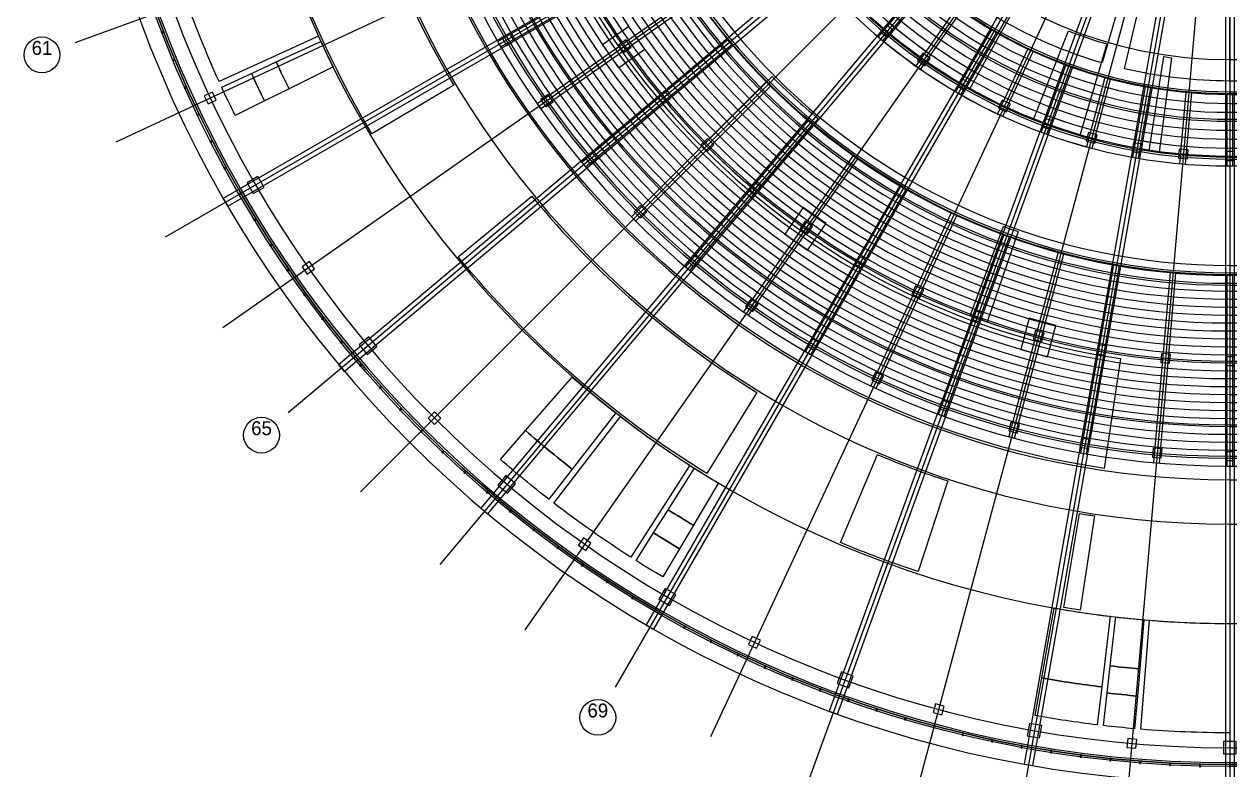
# Model space of a CAD drawing. Extents: x -180904 to 227412, y -304894 to 186390.
# Drawn here: x -173230 to -51864, y -140853 to -65810 of the extents above; entities that cross this region are included whole.
import ezdxf
from ezdxf.enums import TextEntityAlignment as Align

# ---------------------------------------------------------------- set-up
doc = ezdxf.new("R2010")
doc.units = 0
for name, color, linetype in [('02_ROW_LINES', 8, 'CONTINUOUS'), ('02_TIER_EDGES', 8, 'CONTINUOUS'), ('05_LEVELS', 40, 'CONTINUOUS'), ('06_FLOOR_PLATES', 9, 'CONTINUOUS'), ('06_PROGRAM_CLUB_LOUNGE', 9, 'CONTINUOUS'), ('06_PROGRAM_CONCESSIONS', 9, 'CONTINUOUS'), ('06_PROGRAM_FIRST_AID', 9, 'CONTINUOUS'), ('06_PROGRAM_RETAIL', 9, 'CONTINUOUS'), ('06_PROGRAM_TOILETS', 9, 'CONTINUOUS'), ('07_CORES', 6, 'CONTINUOUS'), ('07_VOMITORIES', 6, 'CONTINUOUS'), ('08_COLUMNS', 8, 'CONTINUOUS'), ('08_GRID', 8, 'CONTINUOUS'), ('08_RAKERS', 8, 'CONTINUOUS'), ('09_DECK', 254, 'CONTINUOUS'), ('09_PRIMARY_FRAMES', 254, 'CONTINUOUS'), ('10_BANDS', 252, 'CONTINUOUS'), ('10_MULLIONS', 252, 'CONTINUOUS'), ('10_SKIN', 252, 'CONTINUOUS'), ('11_AIR_HANDLING', 4, 'CONTINUOUS'), ('11_DUCT_ZONES', 4, 'CONTINUOUS'), ('11_RISERS', 4, 'CONTINUOUS'), ('12_RISERS', 30, 'CONTINUOUS'), ('12_ROOMS', 30, 'CONTINUOUS'), ('13_RISERS', 150, 'CONTINUOUS'), ('15_RIBBON_BOARDS', 130, 'CONTINUOUS'), ('16_MEDICAL', 33, 'CONTINUOUS'), ('16_TEAM_LOCKER_ROOMS', 33, 'CONTINUOUS')]:
    doc.layers.add(name, color=color, linetype=linetype)

msp = doc.modelspace()

# ---------------------------------------------------------------- linework, layer by layer
at = {"layer": '02_ROW_LINES'}
for p, q in [((-51864, -72884), (51864, -72884)), ((-51864, -73784), (51864, -73784)), ((-51864, -74684), (51864, -74684)), ((-51864, -75584), (51864, -75584)), ((-51864, -76484), (51864, -76484)), ((-51864, -77384), (51864, -77384)), ((-51864, -78284), (51864, -78284)), ((-51864, -79184), (51864, -79184)), ((-51864, -91084), (51864, -91084)), ((-51864, -91884), (51864, -91884)), ((-51864, -92684), (51864, -92684)), ((-51864, -93484), (51864, -93484)), ((-51864, -94284), (51864, -94284)), ((-51864, -95084), (51864, -95084)), ((-51864, -95884), (51864, -95884)), ((-51864, -96684), (51864, -96684)), ((-51864, -97484), (51864, -97484)), ((-51864, -98284), (51864, -98284)), ((-51864, -99084), (51864, -99084)), ((-51864, -99884), (51864, -99884)), ((-51864, -100684), (51864, -100684)), ((-51864, -101484), (51864, -101484)), ((-51864, -102284), (51864, -102284)), ((-51864, -103084), (51864, -103084)), ((-51864, -103884), (51864, -103884)), ((-51864, -104684), (51864, -104684)), ((-51864, -105484), (51864, -105484)), ((-51864, -106284), (51864, -106284)), ((-51864, -107084), (51864, -107084)), ((-51864, -107884), (51864, -107884)), ((-51864, -108684), (51864, -108684)), ((-51864, -109484), (51864, -109484))]:
    msp.add_line(p, q, dxfattribs=at)
for radius in [84100, 83300, 82500, 81700, 80900, 80100, 79300, 78500, 77700, 76900, 76100, 75300, 74500, 73700, 72900, 72100, 71300, 70500, 69700, 68900, 68100, 67300, 66500, 65700, 53800, 52900, 52000, 51100, 50200, 49300, 48400, 47500]:
    msp.add_arc((-51864, -25384), radius, 180, 270, dxfattribs=at)
at = {"layer": '02_TIER_EDGES'}
for p, q in [((-51864, -80084), (51864, -80084)), ((-51864, -110284), (51864, -110284))]:
    msp.add_line(p, q, dxfattribs=at)
for radius in [84900, 54700]:
    msp.add_arc((-51864, -25384), radius, 180, 270, dxfattribs=at)
at = {"layer": '05_LEVELS'}
for points in [[(118564, -25384), (118564, 25384, 0.414), (51864, 92084), (-51864, 92084, 0.414), (-118564, 25384), (-118564, -25384, 0.414), (-51864, -92084), (51864, -92084, 0.414)], [(104764, -25384), (104764, 25384, 0.414), (51864, 78284), (-51864, 78284, 0.414), (-104764, 25384), (-104764, -25384, 0.414), (-51864, -78284), (51864, -78284, 0.414)], [(101864, -25384), (101864, 25384, 0.414), (51864, 75384), (-51864, 75384, 0.414), (-101864, 25384), (-101864, -25384, 0.414), (-51864, -75384), (51864, -75384, 0.414)]]:
    msp.add_lwpolyline(points, format="xyb", close=True, dxfattribs=at)
at = {"layer": '06_FLOOR_PLATES'}
for points in [[(152604, -25384), (152604, 25384, 0.414), (51864, 126124), (-51864, 126124, 0.414), (-152604, 25384), (-152604, -25384, 0.414), (-51864, -126124), (51864, -126124, 0.414)], [(138136.051, -25384), (138136.051, 25384, 0.414), (51864, 111656.051), (-51864, 111656.051, 0.414), (-138136.051, 25384), (-138136.051, -25384, 0.414), (-51864, -111656.051), (51864, -111656.051, 0.414)], [(132604, -25384), (132604, 25384, 0.414), (51864, 106124), (-51864, 106124, 0.414), (-132604, 25384), (-132604, -25384, 0.414), (-51864, -106124), (51864, -106124, 0.414)], [(106564, -25384), (106564, 25384, 0.414), (51864, 80084), (-51864, 80084, 0.414), (-106564, 25384), (-106564, -25384, 0.414), (-51864, -80084), (51864, -80084, 0.414)], [(105864, -25384), (105864, 25384, 0.414), (51864, 79384), (-51864, 79384, 0.414), (-105864, 25384), (-105864, -25384, 0.414), (-51864, -79384), (51864, -79384, 0.414)]]:
    msp.add_lwpolyline(points, format="xyb", close=True, dxfattribs=at)
at = {"layer": '06_PROGRAM_CLUB_LOUNGE'}
msp.add_lwpolyline([(-125949.606, -36399.125, 0.33), (-62879.125, -99469.606), (-64522.136, -110520.182, -0.33), (-137000.182, -38042.136)], format="xyb", close=True, dxfattribs=at)
at = {"layer": '06_PROGRAM_CONCESSIONS'}
for points in [[(-85828.297, -53669.448, 0.092), (-73407.692, -63978.162), (-78086.865, -72360.604, -0.092), (-93205.157, -59812.893)], [(-97939.577, -71090.14, 0.024), (-93316.238, -75321.18), (-99447.848, -82707.882, -0.024), (-104755.071, -77850.986)], [(-122114.48, -83133.057, 0.083), (-99472.78, -102866.176), (-104498.559, -111045.513, -0.083), (-129530.41, -89229.285)]]:
    msp.add_lwpolyline(points, format="xyb", close=True, dxfattribs=at)
at = {"layer": '06_PROGRAM_FIRST_AID'}
for points in [[(-58527.99, -69078.751, 0.005), (-57724.571, -69193.744), (-58997.456, -78708.983, -0.005), (-59975.372, -78569.013)], [(-66986.711, -115057.782, 0.004), (-65497.092, -115296.304), (-66936.258, -124787.816, -0.004), (-68583.126, -124524.115)]]:
    msp.add_lwpolyline(points, format="xyb", close=True, dxfattribs=at)
at = {"layer": '06_PROGRAM_RETAIL'}
for points in [[(-68100.195, -66493.926, 0.023), (-64262.731, -67809.364), (-66955.668, -77023.922, -0.023), (-71626.608, -75422.778)], [(-74634.57, -86158.264, 0.006), (-73160.32, -86690.417), (-76310.469, -95758.854, -0.006), (-78002.79, -95147.985)], [(-87319.173, -109127.742, 0.021), (-80259.082, -111777.304), (-83256.583, -120897.336, -0.021), (-91061.967, -117968.075)]]:
    msp.add_lwpolyline(points, format="xyb", close=True, dxfattribs=at)
at = {"layer": '06_PROGRAM_TOILETS'}
msp.add_lwpolyline([(-141776.304, -39017.092, 0.097), (-129977.93, -71948.982), (-138223.957, -76864.573, -0.097), (-151267.816, -40456.258)], format="xyb", close=True, dxfattribs=at)
at = {"layer": '07_CORES'}
for points in [[(-146786.743, -59121.523, 0.021), (-143591.724, -67032.195), (-153607.656, -71579.844, -0.021), (-157151.545, -62805.39)], [(-113216.658, -105286.434, 0.021), (-106235.893, -110191.104), (-112172.868, -119451.359, -0.021), (-119915.876, -114011.139)], [(-59949.555, -125798.996, 0.02), (-51864, -126124), (-51864, -137124, -0.02), (-60832.432, -136763.508)]]:
    msp.add_lwpolyline(points, format="xyb", close=True, dxfattribs=at)
at = {"layer": '07_VOMITORIES'}
for points in [[(-112362.712, -66036.57), (-115024.956, -67900.693), (-113418.942, -70194.319), (-110756.698, -68330.196)], [(-94810.196, -84276.698), (-96674.319, -86938.942), (-94380.693, -88544.956), (-92516.57, -85882.712)], [(-72077.734, -95413.498), (-72918.896, -98552.757), (-70214.304, -99277.45), (-69373.142, -96138.191)]]:
    msp.add_lwpolyline(points, close=True, dxfattribs=at)
at = {"layer": '08_COLUMNS'}
for points in [[(-124358.82, -66719.289), (-125138.243, -67169.289), (-124688.243, -67948.711), (-123908.82, -67498.711)], [(-86437.16, -65886.612), (-87015.669, -66576.052), (-86326.229, -67154.561), (-85747.72, -66465.121)], [(-112649.254, -67396.944), (-113386.491, -67913.163), (-112870.272, -68650.4), (-112133.035, -68134.181)], [(-82775.564, -68745.737), (-83291.782, -69482.974), (-82554.546, -69999.193), (-82038.327, -69261.956)], [(-78878.711, -71274.853), (-79328.711, -72054.276), (-78549.289, -72504.276), (-78099.289, -71724.853)], [(-154276.634, -72643.275), (-155092.311, -73023.632), (-154711.954, -73839.309), (-153896.277, -73458.952)], [(-108756.278, -72534.856), (-109445.718, -73113.365), (-108867.209, -73802.805), (-108177.769, -73224.296)], [(-120480.347, -72880.335), (-121217.584, -73396.554), (-120701.366, -74133.791), (-119964.129, -73617.572)], [(-74776.261, -73454.711), (-75156.617, -74270.388), (-74340.94, -74650.745), (-73960.584, -73835.068)], [(-70499.434, -75268.723), (-70807.252, -76114.446), (-69961.529, -76422.264), (-69653.711, -75576.541)], [(-104430.318, -77313.922), (-105066.714, -77950.318), (-104430.318, -78586.714), (-103793.922, -77950.318)], [(-66080.781, -76703.082), (-66313.718, -77572.415), (-65444.385, -77805.352), (-65211.448, -76936.019)], [(-116079.663, -78679.906), (-116769.103, -79258.415), (-116190.594, -79947.855), (-115501.154, -79369.346)], [(-61553.929, -77746.871), (-61710.212, -78633.198), (-60823.885, -78789.482), (-60667.602, -77903.155)], [(-56953.331, -78392.148), (-57031.771, -79288.723), (-56135.196, -79367.163), (-56056.756, -78470.588)], [(-52314, -78634), (-52314, -79534), (-51414, -79534), (-51414, -78634)], [(-149702.121, -81143.404), (-150793.313, -81773.404), (-150163.313, -82864.596), (-149072.121, -82234.596)], [(-99704.296, -81697.769), (-100282.805, -82387.209), (-99593.365, -82965.718), (-99014.856, -82276.278)], [(-111190.259, -84073.863), (-111826.655, -84710.259), (-111190.259, -85346.655), (-110553.863, -84710.259)], [(-94614.181, -85653.035), (-95130.4, -86390.272), (-94393.163, -86906.491), (-93876.944, -86169.254)], [(-144514.268, -89709.068), (-145251.505, -90225.287), (-144735.287, -90962.523), (-143998.05, -90446.305)], [(-105849.346, -89021.154), (-106427.855, -89710.594), (-105738.415, -90289.103), (-105159.906, -89599.663)], [(-89198.711, -89149.617), (-89648.711, -89929.04), (-88869.289, -90379.04), (-88419.289, -89599.617)], [(-83499.102, -92160.904), (-83879.458, -92976.581), (-83063.781, -93356.938), (-82683.425, -92541.261)], [(-100097.572, -93484.129), (-100613.791, -94221.366), (-99876.554, -94737.584), (-99360.335, -94000.347)], [(-77558.73, -94663.979), (-77866.548, -95509.702), (-77020.825, -95817.52), (-76713.007, -94971.797)], [(-71422.806, -96639.791), (-71655.743, -97509.124), (-70786.41, -97742.061), (-70553.473, -96872.728)], [(-138533.221, -97285.705), (-139498.437, -98095.617), (-138688.525, -99060.833), (-137723.309, -98250.921)], [(-93978.711, -97428.82), (-94428.711, -98208.243), (-93649.289, -98658.243), (-93199.289, -97878.82)], [(-65138.027, -98073.303), (-65294.311, -98959.63), (-64407.984, -99115.914), (-64251.7, -98229.587)], [(-58752.225, -98953.606), (-58830.666, -99850.181), (-57934.09, -99928.622), (-57855.65, -99032.046)], [(-52314, -99274), (-52314, -100174), (-51414, -100174), (-51414, -99274)], [(-87539.332, -100825.207), (-87919.689, -101640.884), (-87104.012, -102021.24), (-86723.655, -101205.563)], [(-80828.443, -103647.44), (-81136.261, -104493.163), (-80290.537, -104800.982), (-79982.719, -103955.258)], [(-131936.772, -104820.376), (-132573.168, -105456.772), (-131936.772, -106093.168), (-131300.376, -105456.772)], [(-73897.116, -105874.042), (-74130.053, -106743.375), (-73260.72, -106976.312), (-73027.783, -106106.979)], [(-66798.104, -107488.065), (-66954.387, -108374.392), (-66068.06, -108530.676), (-65911.777, -107644.349)], [(-59585.434, -108477.227), (-59663.875, -109373.803), (-58767.299, -109452.243), (-58688.859, -108555.668)], [(-52314, -108834), (-52314, -109734), (-51414, -109734), (-51414, -108834)], [(-124730.921, -111243.309), (-125540.833, -112208.525), (-124575.617, -113018.437), (-123765.705, -112053.221)], [(-116926.305, -117518.05), (-117442.523, -118255.287), (-116705.287, -118771.505), (-116189.068, -118034.268)], [(-108714.596, -122592.121), (-109344.596, -123683.313), (-108253.404, -124313.313), (-107623.404, -123222.121)], [(-99938.952, -127416.277), (-100319.309, -128231.954), (-99503.632, -128612.311), (-99123.275, -127796.634)], [(-90970.895, -130987.313), (-91401.84, -132171.326), (-90217.827, -132602.271), (-89786.882, -131418.259)], [(-81490.867, -134214.305), (-81723.804, -135083.639), (-80854.471, -135316.576), (-80621.533, -134447.243)], [(-72038.95, -136173.803), (-72257.747, -137414.66), (-71016.889, -137633.457), (-70798.092, -136392.599)], [(-62142.584, -137705.58), (-62221.024, -138602.155), (-61324.449, -138680.595), (-61246.009, -137784.02)], [(-52494, -137994), (-52494, -139254), (-51234, -139254), (-51234, -137994)]]:
    msp.add_lwpolyline(points, close=True, dxfattribs=at)
at = {"layer": '08_GRID'}
for p, q in [((-82873.856, -36670.665), (-168141.565, -67705.573)), ((-81772.157, -39330.403), (-164010.526, -77678.784)), ((-80442.838, -41884), (-159025.983, -87254)), ((-78896.017, -44312.022), (-153225.874, -96358.348)), ((-77143.467, -46595.991), (-146654.339, -104922.539)), ((-75198.524, -48718.524), (-139361.393, -112881.393)), ((-73075.991, -50663.467), (-131402.539, -120174.339)), ((-70792.022, -52416.017), (-122838.348, -126745.874)), ((-68364, -53962.838), (-113734, -132545.983)), ((-65810.403, -55292.157), (-104158.784, -137530.526)), ((-63150.665, -56393.856), (-94185.573, -141661.565)), ((-60405.028, -57259.552), (-83890.269, -144907.662)), ((-57594.39, -57882.656), (-73351.226, -147244.111)), ((-54740.14, -58258.425), (-62648.652, -148653.132)), ((-51864, -58384), (-51864, -149124))]:
    msp.add_line(p, q, dxfattribs=at)
for points in [[(165104, -25384), (165104, 25384, 0.414), (51864, 138624), (-51864, 138624, 0.414), (-165104, 25384), (-165104, -25384, 0.414), (-51864, -138624), (51864, -138624, 0.414)], [(135764, -25384), (135764, 25384, 0.414), (51864, 109284), (-51864, 109284, 0.414), (-135764, 25384), (-135764, -25384, 0.414), (-51864, -109284), (51864, -109284, 0.414)], [(126204, -25384), (126204, 25384, 0.414), (51864, 99724), (-51864, 99724, 0.414), (-126204, 25384), (-126204, -25384, 0.414), (-51864, -99724), (51864, -99724, 0.414)], [(105564, -25384), (105564, 25384, 0.414), (51864, 79084), (-51864, 79084, 0.414), (-105564, 25384), (-105564, -25384, 0.414), (-51864, -79084), (51864, -79084, 0.414)]]:
    msp.add_lwpolyline(points, format="xyb", close=True, dxfattribs=at)
for centre in [(-171430.489, -68902.643), (-149335.495, -107172.295), (-115484, -135577.072)]:
    msp.add_circle(centre, 1800, dxfattribs=at)
at = {"layer": '08_RAKERS'}
for points in [[(-108911.869, -57974.192), (-125539.557, -67574.192), (-125239.557, -68093.808), (-108611.869, -58493.808)], [(-82626.225, -61578.275), (-87254.296, -67093.795), (-86794.669, -67479.467), (-82166.598, -61963.947)], [(-105854.362, -62822.226), (-121582.081, -73834.894), (-121237.936, -74326.385), (-105510.216, -63313.717)], [(-79354.626, -64121.649), (-83484.377, -70019.544), (-82992.885, -70363.69), (-78863.135, -64465.795)], [(-75873.808, -66370.207), (-79473.808, -72605.59), (-78954.192, -72905.59), (-75354.192, -66670.207)], [(-102385.956, -67385.333), (-117094.01, -79726.855), (-116708.337, -80186.481), (-102000.284, -67844.959)], [(-72210.26, -68306.834), (-75253.111, -74832.25), (-74709.327, -75085.821), (-71666.475, -68560.405)], [(-68391.865, -69916.793), (-70854.41, -76682.58), (-70290.594, -76887.792), (-67828.049, -70122.006)], [(-64447.682, -71187.831), (-66311.18, -78142.497), (-65731.624, -78297.788), (-63868.127, -71343.122)], [(-98533.048, -71628.783), (-112109.498, -85205.234), (-111685.234, -85629.498), (-98108.783, -72053.048)], [(-60407.731, -72110.274), (-61657.998, -79200.89), (-61067.113, -79305.079), (-59816.846, -72214.463)], [(-56302.756, -72677.101), (-56930.278, -79849.703), (-56332.561, -79901.997), (-55705.039, -72729.395)], [(-52164, -72884), (-52164, -80084), (-51564, -80084), (-51564, -72884)], [(-94324.959, -75520.284), (-106666.481, -90228.337), (-106206.855, -90614.01), (-93865.333, -75905.956)], [(-89793.717, -79030.216), (-100806.385, -94757.936), (-100314.894, -95102.081), (-89302.226, -79374.362)], [(-84973.808, -82131.869), (-94573.808, -98759.557), (-94054.192, -99059.557), (-84454.192, -82431.869)], [(-79901.912, -84801.636), (-88016.183, -102202.746), (-87472.398, -102456.317), (-79358.127, -85055.207)], [(-74616.631, -87019.199), (-81183.418, -105061.297), (-80619.602, -105266.51), (-74052.816, -87224.411)], [(-69158.189, -88767.681), (-74127.515, -107313.457), (-73547.959, -107468.748), (-68578.634, -88922.973)], [(-63568.128, -90033.775), (-66902.173, -108942.084), (-66311.288, -109046.273), (-62977.243, -90137.964)], [(-57888.991, -90807.845), (-59562.381, -109934.783), (-58964.664, -109987.077), (-57291.274, -90860.138)], [(-52164, -91084), (-52164, -110284), (-51564, -110284), (-51564, -91084)]]:
    msp.add_lwpolyline(points, close=True, dxfattribs=at)
at = {"layer": '09_DECK'}
msp.add_lwpolyline([(168604, -25384), (168604, 25384, 0.414), (51864, 142124), (-51864, 142124, 0.414), (-168604, 25384), (-168604, -25384, 0.414), (-51864, -142124), (51864, -142124, 0.414)], format="xyb", close=True, dxfattribs=at)
at = {"layer": '09_PRIMARY_FRAMES'}
for points in [[(-62481.305, -30994.289), (-153188.806, -83364.289), (-152738.806, -84143.711), (-62031.305, -31773.711)], [(-61345.788, -32752.731), (-141581.283, -100078.306), (-141002.774, -100767.746), (-60767.279, -33442.171)], [(-59922.171, -34287.279), (-127247.746, -114522.774), (-126558.306, -115101.283), (-59232.731, -34865.788)], [(-58253.711, -35551.305), (-110623.711, -126258.806), (-109844.289, -126708.806), (-57474.289, -36001.305)], [(-56391.103, -36506.402), (-92214.293, -134929.807), (-91368.57, -135237.626), (-55545.38, -36814.221)], [(-54390.942, -37123.551), (-72578.852, -140272.315), (-71692.525, -140428.599), (-53504.615, -37279.835)], [(-52314, -37384), (-52314, -142124), (-51414, -142124), (-51414, -37384)]]:
    msp.add_lwpolyline(points, close=True, dxfattribs=at)
at = {"layer": '10_BANDS'}
msp.add_lwpolyline([(-166804, -25384, 0.414), (-51864, -140324), (-51864, -140524, -0.414), (-167004, -25384)], format="xyb", close=True, dxfattribs=at)
msp.add_lwpolyline([(-166804, -25384, 0.414), (-51864, -140324), (-51864, -140524, -0.414), (-167004, -25384)], format="xyb", close=True, dxfattribs=at)
msp.add_lwpolyline([(-166804, -25384, 0.414), (-51864, -140324), (-51864, -140524, -0.414), (-167004, -25384)], format="xyb", close=True, dxfattribs=at)
msp.add_lwpolyline([(-166804, -25384, 0.414), (-51864, -140324), (-51864, -140524, -0.414), (-167004, -25384)], format="xyb", close=True, dxfattribs=at)
msp.add_lwpolyline([(-51864, -140324), (51864, -140324), (51864, -140524), (-51864, -140524)], close=True, dxfattribs=at)
msp.add_lwpolyline([(-51864, -140324), (51864, -140324), (51864, -140524), (-51864, -140524)], close=True, dxfattribs=at)
msp.add_lwpolyline([(-51864, -140324), (51864, -140324), (51864, -140524), (-51864, -140524)], close=True, dxfattribs=at)
msp.add_lwpolyline([(-51864, -140324), (51864, -140324), (51864, -140524), (-51864, -140524)], close=True, dxfattribs=at)
at = {"layer": '10_MULLIONS'}
for points in [[(-159187.653, -66528.133), (-159421.048, -66617.725), (-159385.211, -66711.083), (-159151.816, -66621.491)], [(-158073.848, -69323.44), (-158304.818, -69419.111), (-158266.549, -69511.499), (-158035.579, -69415.828)], [(-156887.252, -72088.632), (-157115.638, -72190.317), (-157074.964, -72281.671), (-156846.578, -72179.987)], [(-155628.678, -74821.816), (-155854.324, -74929.444), (-155811.273, -75019.703), (-155585.627, -74912.075)], [(-154298.989, -77521.118), (-154521.741, -77634.615), (-154476.342, -77723.716), (-154253.59, -77610.218)], [(-152899.097, -80184.687), (-153118.801, -80303.977), (-153071.085, -80391.858), (-152851.381, -80272.569)], [(-151429.96, -82810.699), (-151646.466, -82935.699), (-151596.466, -83022.301), (-151379.96, -82897.301)], [(-149892.585, -85397.353), (-150105.745, -85527.978), (-150053.496, -85613.242), (-149840.336, -85482.617)], [(-148288.027, -87942.877), (-148497.695, -88079.037), (-148443.231, -88162.904), (-148233.563, -88026.744)], [(-146617.384, -90445.527), (-146823.416, -90587.128), (-146766.775, -90669.541), (-146560.744, -90527.939)], [(-144881.803, -92903.586), (-145084.057, -93050.532), (-145025.278, -93131.434), (-144823.024, -92984.488)], [(-143082.471, -95315.371), (-143280.809, -95467.561), (-143219.933, -95546.897), (-143021.595, -95394.706)], [(-141220.623, -97679.228), (-141414.909, -97836.559), (-141351.977, -97914.273), (-141157.691, -97756.943)], [(-139297.534, -99993.538), (-139487.636, -100155.9), (-139422.691, -100231.941), (-139232.589, -100069.579)], [(-137314.523, -102256.715), (-137500.309, -102423.997), (-137433.396, -102498.312), (-137247.61, -102331.029)], [(-135272.948, -104467.206), (-135454.292, -104639.295), (-135385.456, -104711.832), (-135204.112, -104539.744)], [(-133174.209, -106623.498), (-133350.985, -106800.275), (-133280.275, -106870.985), (-133103.498, -106694.209)], [(-131019.744, -108724.112), (-131191.832, -108905.456), (-131119.295, -108974.292), (-130947.206, -108792.948)], [(-128811.029, -110767.61), (-128978.312, -110953.396), (-128903.997, -111020.309), (-128736.715, -110834.523)], [(-126549.579, -112752.589), (-126711.941, -112942.691), (-126635.9, -113007.636), (-126473.538, -112817.534)], [(-124236.943, -114677.691), (-124394.273, -114871.977), (-124316.559, -114934.909), (-124159.228, -114740.623)], [(-121874.706, -116541.595), (-122026.897, -116739.933), (-121947.561, -116800.809), (-121795.371, -116602.471)], [(-119464.488, -118343.024), (-119611.434, -118545.278), (-119530.532, -118604.057), (-119383.586, -118401.803)], [(-117007.939, -120080.744), (-117149.541, -120286.775), (-117067.128, -120343.416), (-116925.527, -120137.384)], [(-114506.744, -121753.563), (-114642.904, -121963.231), (-114559.037, -122017.695), (-114422.877, -121808.027)], [(-111962.617, -123360.336), (-112093.242, -123573.496), (-112007.978, -123625.745), (-111877.353, -123412.585)], [(-109377.301, -124899.96), (-109502.301, -125116.466), (-109415.699, -125166.466), (-109290.699, -124949.96)], [(-106752.569, -126371.381), (-106871.858, -126591.085), (-106783.977, -126638.801), (-106664.687, -126419.097)], [(-104090.218, -127773.59), (-104203.716, -127996.342), (-104114.615, -128041.741), (-104001.118, -127818.989)], [(-101392.075, -129105.627), (-101499.703, -129331.273), (-101409.444, -129374.324), (-101301.816, -129148.678)], [(-98659.987, -130366.578), (-98761.671, -130594.964), (-98670.317, -130635.638), (-98568.632, -130407.252)], [(-95895.828, -131555.579), (-95991.499, -131786.549), (-95899.111, -131824.818), (-95803.44, -131593.848)], [(-93101.491, -132671.816), (-93191.083, -132905.211), (-93097.725, -132941.048), (-93008.133, -132707.653)], [(-90278.892, -133714.523), (-90362.344, -133950.183), (-90268.08, -133983.564), (-90184.628, -133747.903)], [(-87429.966, -134682.985), (-87507.22, -134920.749), (-87412.115, -134951.651), (-87334.861, -134713.887)], [(-84556.665, -135576.54), (-84627.669, -135816.244), (-84531.787, -135844.646), (-84460.783, -135604.941)], [(-81660.957, -136394.574), (-81725.662, -136636.055), (-81629.07, -136661.937), (-81564.365, -136420.455)], [(-78744.829, -137136.526), (-78803.19, -137379.619), (-78705.953, -137402.963), (-78647.592, -137159.871)], [(-75810.277, -137801.89), (-75862.255, -138046.427), (-75764.44, -138067.218), (-75712.462, -137822.681)], [(-72859.314, -138390.207), (-72904.873, -138636.021), (-72806.547, -138654.245), (-72760.989, -138408.431)], [(-69893.962, -138901.076), (-69933.07, -139147.998), (-69834.302, -139163.642), (-69795.193, -138916.72)], [(-66916.253, -139334.146), (-66948.884, -139582.007), (-66849.74, -139595.06), (-66817.108, -139347.199)], [(-63928.228, -139689.12), (-63954.36, -139937.751), (-63854.908, -139948.204), (-63828.775, -139699.573)], [(-60931.934, -139965.755), (-60951.549, -140214.985), (-60851.857, -140222.831), (-60832.243, -139973.601)], [(-57929.426, -140163.862), (-57942.51, -140413.519), (-57842.647, -140418.753), (-57829.563, -140169.096)], [(-54922.761, -140283.304), (-54929.306, -140533.218), (-54829.34, -140535.836), (-54822.796, -140285.922)], [(-51914, -140324), (-51914, -140574), (-51814, -140574), (-51814, -140324)]]:
    msp.add_lwpolyline(points, close=True, dxfattribs=at)
at = {"layer": '10_SKIN'}
msp.add_lwpolyline([(-166604, -25384, 0.414), (-51864, -140124), (-51864, -140324, -0.414), (-166804, -25384)], format="xyb", close=True, dxfattribs=at)
for points in [[(-51864, -140124), (-6000, -140124), (-6000, -140324), (-51864, -140324)], [(-51864, -140124), (51864, -140124), (51864, -140324), (-51864, -140324)]]:
    msp.add_lwpolyline(points, close=True, dxfattribs=at)
at = {"layer": '11_AIR_HANDLING'}
for points in [[(-118058.932, -101323.308, 0.014), (-113666.934, -104938.667), (-118053.384, -110585.042, -0.014), (-122757.104, -106713.084)], [(-118058.932, -101323.308, 0.014), (-113666.934, -104938.667), (-118053.384, -110585.042, -0.014), (-122757.104, -106713.084)], [(-118058.932, -101323.308, 0.014), (-113666.934, -104938.667), (-118053.384, -110585.042, -0.014), (-122757.104, -106713.084)], [(-118058.932, -101323.308, 0.014), (-113666.934, -104938.667), (-118053.384, -110585.042, -0.014), (-122757.104, -106713.084)], [(-118058.932, -101323.308, 0.014), (-113666.934, -104938.667), (-118053.384, -110585.042, -0.014), (-122757.104, -106713.084)], [(-69538.261, -124561.458, 0.014), (-63911.923, -125400.974), (-64767.021, -132499.658, -0.014), (-70792.688, -131600.557)], [(-69538.261, -124561.458, 0.014), (-63911.923, -125400.974), (-64767.021, -132499.658, -0.014), (-70792.688, -131600.557)], [(-69538.261, -124561.458, 0.014), (-63911.923, -125400.974), (-64767.021, -132499.658, -0.014), (-70792.688, -131600.557)], [(-69538.261, -124561.458, 0.014), (-63911.923, -125400.974), (-64767.021, -132499.658, -0.014), (-70792.688, -131600.557)], [(-69538.261, -124561.458, 0.014), (-63911.923, -125400.974), (-64767.021, -132499.658, -0.014), (-70792.688, -131600.557)]]:
    msp.add_lwpolyline(points, format="xyb", close=True, dxfattribs=at)
at = {"layer": '11_DUCT_ZONES'}
for points in [[(142604, -25384), (142604, 25384, 0.414), (51864, 116124), (-51864, 116124, 0.414), (-142604, 25384), (-142604, -25384, 0.414), (-51864, -116124), (51864, -116124, 0.414)], [(132604, -25384), (132604, 25384, 0.414), (51864, 106124), (-51864, 106124, 0.414), (-132604, 25384), (-132604, -25384, 0.414), (-51864, -106124), (51864, -106124, 0.414)], [(116564, -25384), (116564, 25384, 0.414), (51864, 90084), (-51864, 90084, 0.414), (-116564, 25384), (-116564, -25384, 0.414), (-51864, -90084), (51864, -90084, 0.414)], [(106564, -25384), (106564, 25384, 0.414), (51864, 80084), (-51864, 80084, 0.414), (-106564, 25384), (-106564, -25384, 0.414), (-51864, -80084), (51864, -80084, 0.414)], [(95864, -25384), (95864, 25384, 0.414), (51864, 69384), (-51864, 69384, 0.414), (-95864, 25384), (-95864, -25384, 0.414), (-51864, -69384), (51864, -69384, 0.414)]]:
    msp.add_lwpolyline(points, format="xyb", close=True, dxfattribs=at)
at = {"layer": '11_RISERS'}
for points in [[(-143355.051, -67549.569, 0.007), (-142128.066, -70115.936), (-146563.316, -72313.901, -0.007), (-147850.591, -69621.433)], [(-105756.073, -110496.82, 0.007), (-103331.496, -111984.488), (-105860.423, -116239.723, -0.007), (-108404.135, -114678.957)], [(-63346.879, -125467.421, 0.007), (-60516.525, -125751.731), (-60941.679, -130683.439, -0.007), (-63911.106, -130385.159)]]:
    msp.add_lwpolyline(points, format="xyb", close=True, dxfattribs=at)
at = {"layer": '12_RISERS'}
for points in [[(-147850.591, -69621.433, 0.007), (-146563.316, -72313.901), (-149027.344, -73534.994, -0.007), (-150348.113, -70772.468)], [(-108404.135, -114678.957, 0.007), (-105860.423, -116239.723), (-107265.382, -118603.743, -0.007), (-109875.28, -117002.366)], [(-63911.106, -130385.159, 0.007), (-60941.679, -130683.439), (-61177.876, -133423.277, -0.007), (-64224.565, -133117.235)]]:
    msp.add_lwpolyline(points, format="xyb", close=True, dxfattribs=at)
at = {"layer": '12_ROOMS'}
for points in [[(-122757.104, -106713.084, 0.014), (-118053.384, -110585.042), (-120415.318, -113625.398, -0.014), (-125286.888, -109615.271)], [(-122757.104, -106713.084, 0.014), (-118053.384, -110585.042), (-120415.318, -113625.398, -0.014), (-125286.888, -109615.271)], [(-122757.104, -106713.084, 0.014), (-118053.384, -110585.042), (-120415.318, -113625.398, -0.014), (-125286.888, -109615.271)], [(-122757.104, -106713.084, 0.014), (-118053.384, -110585.042), (-120415.318, -113625.398, -0.014), (-125286.888, -109615.271)], [(-122757.104, -106713.084, 0.014), (-118053.384, -110585.042), (-120415.318, -113625.398, -0.014), (-125286.888, -109615.271)], [(-70792.688, -131600.557, 0.014), (-64767.021, -132499.658), (-65227.459, -136322.026, -0.014), (-71468.148, -135390.841)], [(-70792.688, -131600.557, 0.014), (-64767.021, -132499.658), (-65227.459, -136322.026, -0.014), (-71468.148, -135390.841)], [(-70792.688, -131600.557, 0.014), (-64767.021, -132499.658), (-65227.459, -136322.026, -0.014), (-71468.148, -135390.841)], [(-70792.688, -131600.557, 0.014), (-64767.021, -132499.658), (-65227.459, -136322.026, -0.014), (-71468.148, -135390.841)], [(-70792.688, -131600.557, 0.014), (-64767.021, -132499.658), (-65227.459, -136322.026, -0.014), (-71468.148, -135390.841)]]:
    msp.add_lwpolyline(points, format="xyb", close=True, dxfattribs=at)
at = {"layer": '13_RISERS'}
for points in [[(-150348.113, -70772.468, 0.007), (-149027.344, -73534.994), (-151984.178, -75000.304, -0.007), (-153345.14, -72153.711)], [(-109875.28, -117002.366, 0.007), (-107265.382, -118603.743), (-108951.333, -121440.567, -0.007), (-111640.655, -119790.457)], [(-64224.565, -133117.235, 0.007), (-61177.876, -133423.277), (-61461.312, -136711.082, -0.007), (-64600.717, -136395.728)]]:
    msp.add_lwpolyline(points, format="xyb", close=True, dxfattribs=at)
at = {"layer": '15_RIBBON_BOARDS'}
for points in [[(-117314, -25384, 0.414), (-51864, -90834), (-51864, -91034, -0.414), (-117514, -25384)], [(-99114, -25384, 0.414), (-51864, -72634), (-51864, -72834, -0.414), (-99314, -25384)]]:
    msp.add_lwpolyline(points, format="xyb", close=True, dxfattribs=at)
for points in [[(-51864, -72634), (51864, -72634), (51864, -72834), (-51864, -72834)], [(-51864, -90834), (51864, -90834), (51864, -91034), (-51864, -91034)]]:
    msp.add_lwpolyline(points, close=True, dxfattribs=at)
at = {"layer": '16_MEDICAL'}
msp.add_lwpolyline([(-72233.423, -48286.164, 0.112), (-60406.399, -54819.521), (-64726.372, -69705.348, -0.112), (-82534.436, -59868.008)], format="xyb", close=True, dxfattribs=at)
at = {"layer": '16_TEAM_LOCKER_ROOMS'}
msp.add_lwpolyline([(-58899.654, -55215.562, 0.058), (-51864, -56034), (-51864, -71534, -0.058), (-62457.652, -70301.67)], format="xyb", close=True, dxfattribs=at)
msp.add_lwpolyline([(-51864, -56034), (-5856.189, -56034), (-5856.189, -71534), (-51864, -71534)], close=True, dxfattribs=at)

# ---------------------------------------------------------------- texts
at = {"layer": '08_GRID'}
for s, p in [('61', (-171430.489, -68902.643)), ('65', (-149335.495, -107172.295)), ('69', (-115484, -135577.072))]:
    msp.add_text(s, height=1400, dxfattribs=at).set_placement(p, align=Align.CENTER)

doc.saveas('drawing.dxf')
